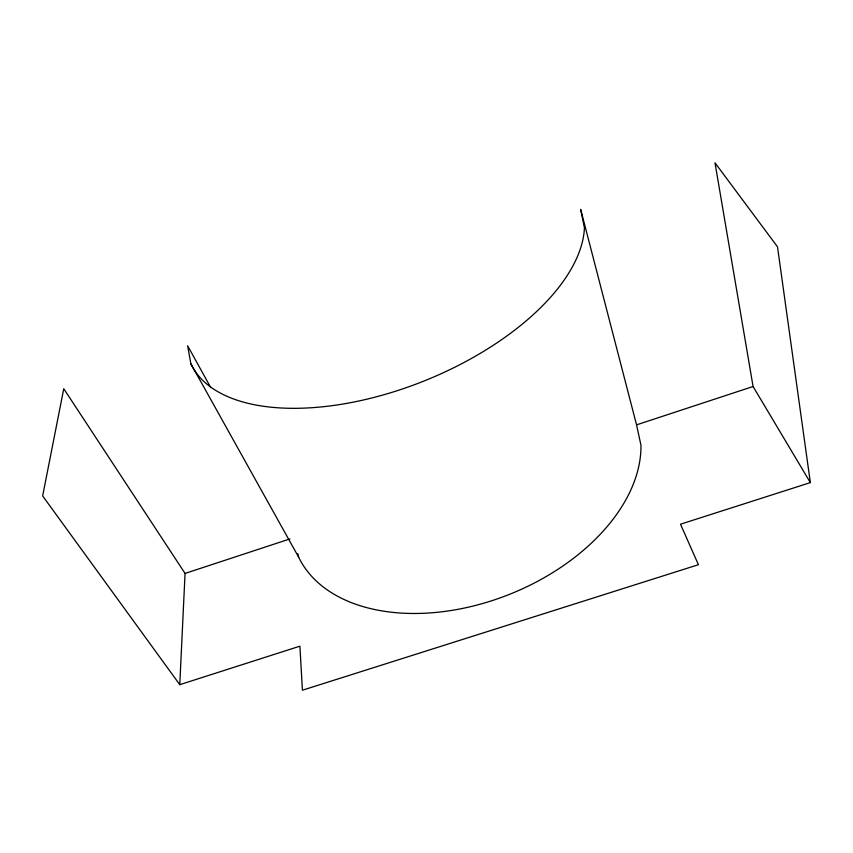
<?xml version="1.0" encoding="UTF-8"?>
<svg xmlns="http://www.w3.org/2000/svg" width="853" height="853" viewBox="0 0 853 853"><rect width="100%" height="100%" fill="white"/><g stroke="black" fill="none" stroke-linecap="round" stroke-linejoin="round"><path stroke-width="1.28" d="M179.77 684.671L185.058 573.429L63.762 388.723L42.65 495.945L179.77 684.671L299.904 646.179L302.42 690.216L698.415 564.707L680.502 524.211L810.35 482.606L777.499 246.837L714.985 162.784L753.082 386.505L810.35 482.606M185.058 573.429L289.903 538.936M210.766 387.625L187.628 345.753L190.869 363.783L298.699 557.276A182.467 118.077 -21.8 0 0 492.917 600.363A182.467 118.077 -21.8 0 0 640.955 445.213L636.551 424.858L753.082 386.505M636.551 424.858L580.669 209.39L584.433 227.826A210.648 105.847 -21.9 0 1 404.994 388.094A210.648 105.847 -21.9 0 1 190.869 363.783M297.761 553.608L298.699 557.276"/></g></svg>
